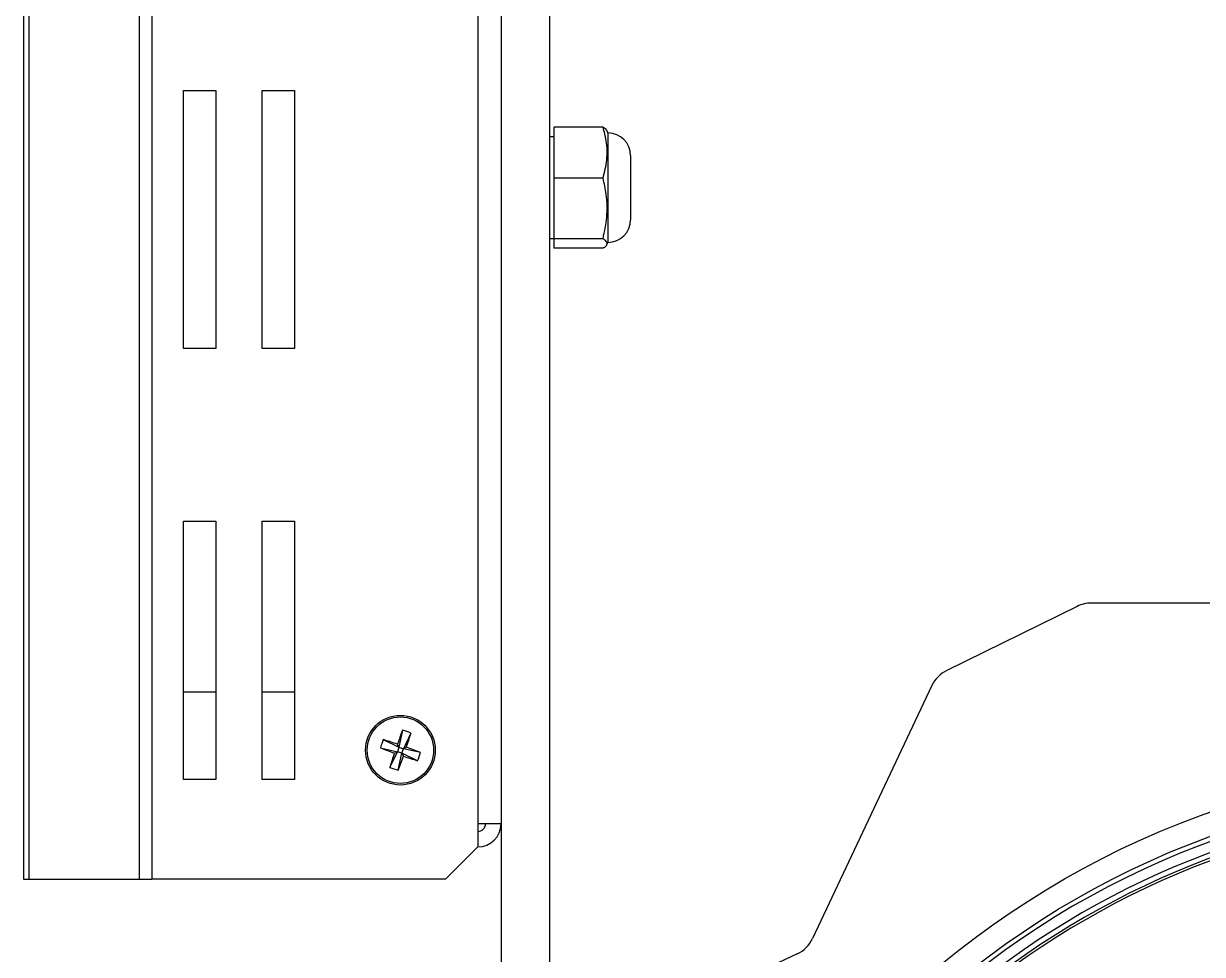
# Model space of a CAD drawing. Extents: x 8 to 113, y 0 to 87.
# Drawn here: x 43.268 to 47.835, y 39.497 to 43.105 of the extents above; entities that cross this region are included whole.
import ezdxf

# ---------------------------------------------------------------- set-up
doc = ezdxf.new("R2010")
doc.units = 0
doc.header["$MEASUREMENT"] = 0
doc.layers.add('OBJECT', color=7, linetype='CONTINUOUS')

msp = doc.modelspace()

# ---------------------------------------------------------------- linework, layer by layer
at = {"layer": 'OBJECT'}
for p, q in [((43.268, 46.5637), (43.268, 39.7887)), ((43.2885, 46.5637), (43.2885, 39.7887)), ((43.7159, 46.5637), (43.7159, 39.7887)), ((43.7654, 46.5637), (43.7654, 39.7887)), ((45.028, 46.4387), (45.028, 39.9137)), ((45.118, 46.3487), (45.118, 40.0037)), ((45.306, 44.9987), (45.306, 39.047)), ((43.888, 42.8457), (44.013, 42.8457)), ((43.888, 41.8457), (43.888, 42.8457)), ((44.013, 42.8457), (44.013, 41.8457)), ((44.193, 42.8457), (44.318, 42.8457)), ((44.193, 41.8457), (44.193, 42.8457)), ((44.318, 42.8457), (44.318, 41.8457)), ((45.322, 42.6655), (45.306, 42.6655)), ((45.5131, 42.7035), (45.322, 42.7035)), ((45.322, 42.7035), (45.322, 42.5056)), ((45.532, 42.6808), (45.5275, 42.6905)), ((45.532, 42.6808), (45.532, 42.4997)), ((45.62, 42.5928), (45.62, 42.4868)), ((45.322, 42.5056), (45.322, 42.2707)), ((45.5131, 42.5056), (45.322, 42.5056)), ((45.532, 42.4997), (45.532, 42.2565)), ((45.62, 42.4868), (45.62, 42.3445)), ((45.306, 42.2718), (45.322, 42.2718)), ((45.5131, 42.2707), (45.322, 42.2707)), ((45.322, 42.2707), (45.322, 42.2338)), ((45.5276, 42.247), (45.532, 42.2565)), ((45.5131, 42.2338), (45.322, 42.2338)), ((44.013, 41.8457), (43.888, 41.8457)), ((44.318, 41.8457), (44.193, 41.8457)), ((43.888, 41.1757), (44.013, 41.1757)), ((43.888, 40.1757), (43.888, 41.1757)), ((44.013, 41.1757), (44.013, 40.1757)), ((44.193, 41.1757), (44.318, 41.1757)), ((44.193, 40.1757), (44.193, 41.1757)), ((44.318, 41.1757), (44.318, 40.1757)), ((47.3499, 40.8459), (46.8452, 40.598)), ((48.626, 40.8587), (47.405, 40.8587)), ((44.013, 40.5137), (43.888, 40.5137)), ((44.318, 40.5137), (44.193, 40.5137)), ((46.7873, 40.5391), (46.3251, 39.5593)), ((44.7366, 40.3664), (44.7222, 40.3004)), ((44.7689, 40.3552), (44.7397, 40.2944)), ((44.6503, 40.2973), (44.7162, 40.2829)), ((44.6614, 40.3297), (44.7222, 40.3004)), ((44.7222, 40.3004), (44.7162, 40.2829)), ((44.7222, 40.3004), (44.7166, 40.312)), ((44.7222, 40.3004), (44.7397, 40.2944)), ((44.7337, 40.2769), (44.7397, 40.2944)), ((44.7513, 40.3001), (44.7397, 40.2944)), ((44.8057, 40.2801), (44.7397, 40.2944)), ((44.687, 40.2221), (44.7162, 40.2829)), ((44.7046, 40.2773), (44.7162, 40.2829)), ((44.7337, 40.2769), (44.7162, 40.2829)), ((44.7194, 40.211), (44.7337, 40.2769)), ((44.7337, 40.2769), (44.7394, 40.2654)), ((44.7945, 40.2477), (44.7337, 40.2769)), ((44.013, 40.1757), (43.888, 40.1757)), ((44.318, 40.1757), (44.193, 40.1757)), ((45.118, 40.0037), (45.028, 40.0037)), ((45.118, 40.0037), (45.118, 37.4437)), ((44.903, 39.7887), (45.028, 39.9137)), ((43.268, 39.7887), (43.2885, 39.7887)), ((43.2885, 39.7887), (43.7159, 39.7887)), ((43.7159, 39.7887), (43.7654, 39.7887)), ((44.903, 39.7887), (43.7654, 39.7887)), ((46.2654, 39.4995), (45.246, 39.0187))]:
    msp.add_line(p, q, dxfattribs=at)
for centre, radius in [((44.728, 40.2887), 0.135), ((44.728, 40.2887), 0.1287), ((49.006, 36.8187), 3.425), ((49.0071, 36.8187), 3.3365)]:
    msp.add_circle(centre, radius, dxfattribs=at)
for centre, radius, start, end in [((45.532, 42.5928), 0.088, 0, 90), ((45.532, 42.3445), 0.088, 270, 0), ((47.405, 40.7337), 0.125, 90, 116.1616), ((46.9004, 40.4858), 0.125, 116.1616, 154.7468), ((46.7275, 39.6037), 2.132, 159.04, 160.5969), ((44.6461, 40.0504), 0.3287, 68.0493, 74.0213), ((42.7298, 40.9775), 2.1319, 341.4741, 343.031), ((44.9662, 40.2068), 0.3286, 158.0487, 164.0219), ((45.4128, 42.2877), 2.1315, 249.0398, 250.597), ((44.039, 38.2899), 2.1326, 71.4741, 73.0305), ((44.0431, 38.2895), 2.1316, 69.0397, 70.5969), ((46.7244, 39.6004), 2.1301, 161.4731, 163.0313), ((42.728, 40.9738), 2.1325, 339.0399, 340.5965), ((45.4167, 42.2866), 2.1317, 251.4737, 253.0308), ((44.4896, 40.3706), 0.3287, 338.0503, 344.0212), ((44.8099, 40.527), 0.3287, 248.0493, 254.021), ((49.0071, 36.8187), 3.318, 91.4161, 178.5839), ((49.0071, 36.8187), 3.278, 97.5476, 172.4524), ((49.0071, 36.8187), 3.258, 97.57, 172.43), ((49.006, 36.8187), 3.248, 97.5619, 172.4174), ((45.028, 40.0037), 0.03, 270, 0), ((45.028, 40.0037), 0.09, 270, 0), ((46.2121, 39.6126), 0.125, 295.2532, 334.7468)]:
    msp.add_arc(centre, radius, start, end, dxfattribs=at)
for points, knots in [([(45.5131, 42.5056), (45.519, 42.5292), (45.5311, 42.577), (45.5287, 42.6442), (45.5177, 42.686), (45.5131, 42.7035)], [0, 0, 0, 0, 0.359917, 0.730732, 1, 1, 1, 1]), ([(45.5131, 42.7035), (45.5169, 42.7011), (45.524, 42.6966), (45.5254, 42.6919), (45.526, 42.6898)], [0, 0, 0, 0, 0.53689, 1, 1, 1, 1]), ([(45.5131, 42.2707), (45.519, 42.2987), (45.5311, 42.3554), (45.5287, 42.4352), (45.5177, 42.4848), (45.5131, 42.5056)], [0, 0, 0, 0, 0.359916, 0.730732, 1, 1, 1, 1]), ([(45.5131, 42.2338), (45.5155, 42.2354), (45.5239, 42.2409), (45.5314, 42.2509), (45.5263, 42.2617), (45.5167, 42.2683), (45.5131, 42.2707)], [0, 0, 0, 0, 0.128561, 0.459381, 0.799866, 1, 1, 1, 1])]:
    msp.add_open_spline(points, degree=3, knots=knots, dxfattribs=at)

doc.saveas('drawing.dxf')
